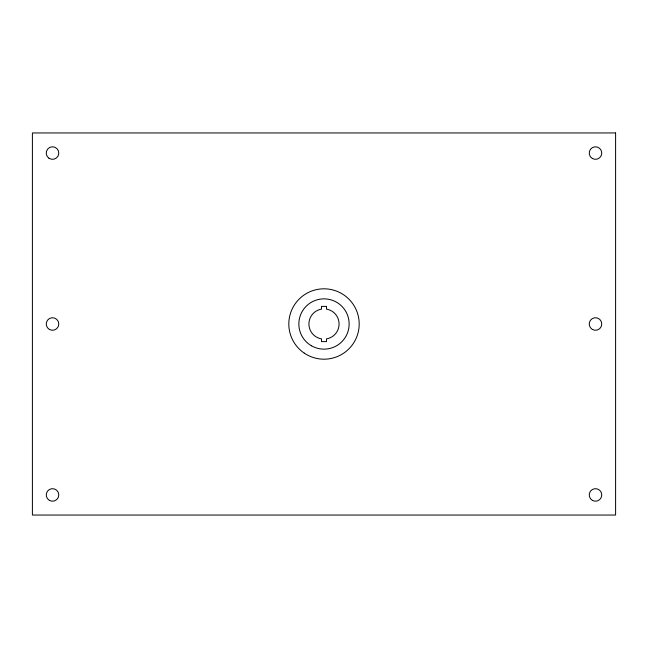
<?xml version="1.0" encoding="UTF-8"?>
<svg xmlns="http://www.w3.org/2000/svg" width="648" height="648" viewBox="0 0 648 648"><rect width="100%" height="100%" fill="white"/><g stroke="black" fill="none" stroke-linecap="round" stroke-linejoin="round"><path stroke-width="0.97" d="M615.6 132.953L32.4 132.953L32.4 515.047L615.6 515.047L615.6 132.953M326.511 306.407L321.489 306.407L321.489 309.128A15.082 15.082 0 0 0 321.489 338.872L321.489 341.593L326.511 341.593L326.511 338.872A15.082 15.082 0 0 0 326.511 309.128L326.511 306.407M304.276 353.144A35.195 35.195 0 0 0 359.105 326.511A35.195 35.195 0 0 0 308.626 292.345A35.195 35.195 0 0 0 304.276 353.144M311.429 345.773A25.134 25.134 0 0 0 349.134 324A25.134 25.134 0 0 0 311.429 302.227A25.134 25.134 0 0 0 311.429 345.773M592.345 158.501A6.286 6.286 0 0 0 601.773 153.066A6.286 6.286 0 0 0 592.345 147.623A6.286 6.286 0 0 0 592.345 158.501M592.345 500.378A6.286 6.286 0 0 0 601.773 494.934A6.286 6.286 0 0 0 592.345 489.499A6.286 6.286 0 0 0 592.345 500.378M48.989 158.266A6.286 6.286 0 0 0 58.782 153.511A6.286 6.286 0 0 0 49.766 147.412A6.286 6.286 0 0 0 48.989 158.266M49.37 500.378A6.286 6.286 0 0 0 58.798 494.934A6.286 6.286 0 0 0 49.37 489.499A6.286 6.286 0 0 0 49.37 500.378M49.37 329.443A6.286 6.286 0 0 0 58.798 324A6.286 6.286 0 0 0 49.37 318.557A6.286 6.286 0 0 0 49.37 329.443M592.345 329.443A6.286 6.286 0 0 0 601.773 324A6.286 6.286 0 0 0 592.345 318.557A6.286 6.286 0 0 0 592.345 329.443"/></g></svg>
